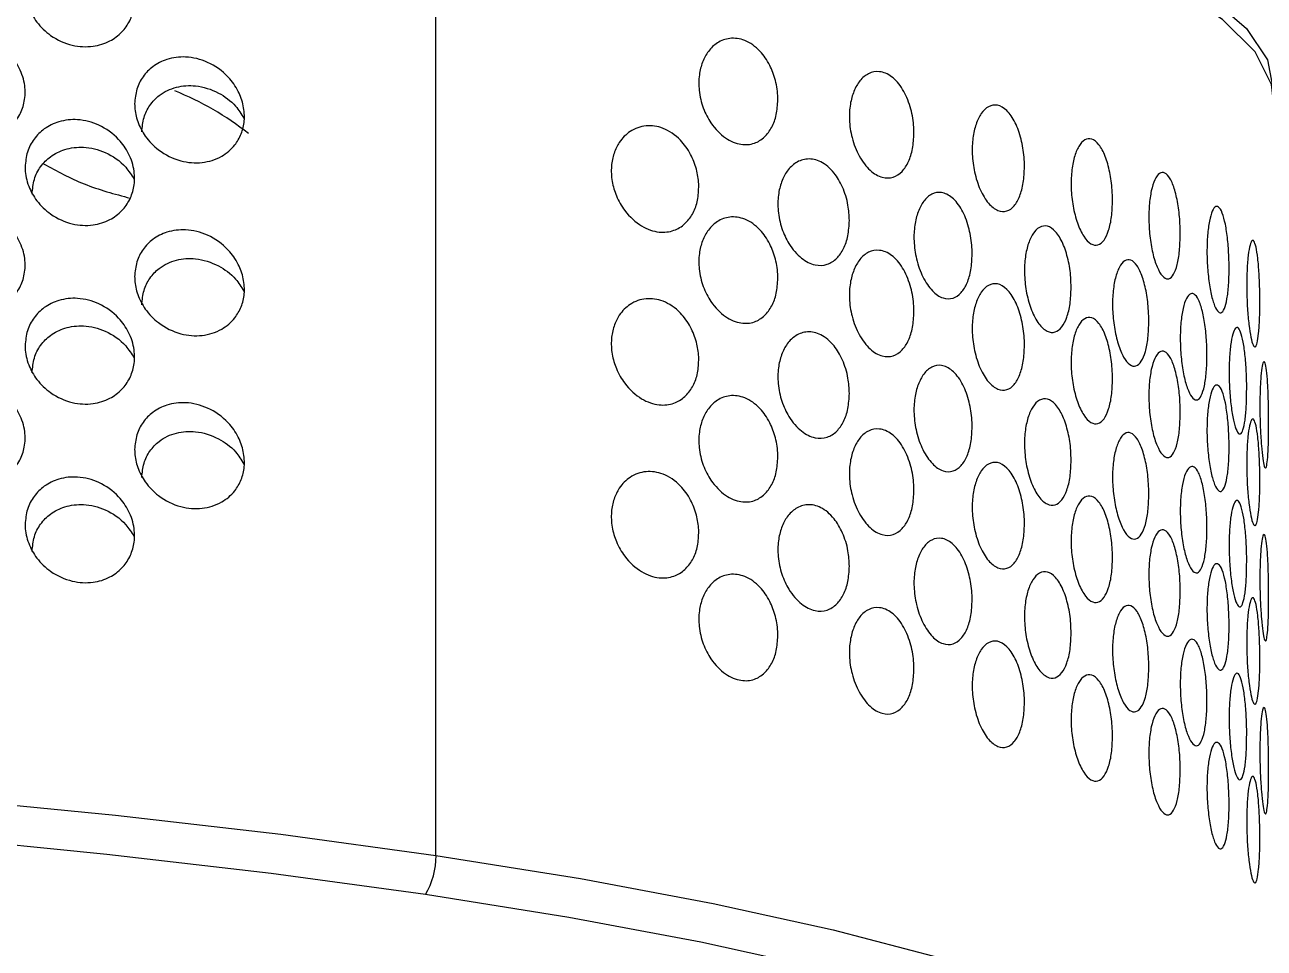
# Model space of a CAD drawing. Extents: x -51 to 27, y -13 to 136.
# Drawn here: x -10.616 to -9.452, y 59.732 to 60.599 of the extents above; entities that cross this region are included whole.
import ezdxf

# ---------------------------------------------------------------- set-up
doc = ezdxf.new("R2010")
doc.units = 0
doc.header["$MEASUREMENT"] = 0
doc.layers.add('GEOMETRY', color=2, linetype='Continuous', lineweight=25)

# ---------------------------------------------------------------- blocks, each defined once
blk = doc.blocks.new('2026 MONTERREY-BLOOM')
at = {"layer": 'GEOMETRY'}
blk.add_line((1.4518, -23.8954), (1.4518, -22.8992), dxfattribs=at)
at = {"layer": 'GEOMETRY', "flags": 128}
for points in [[(1.0054, -22.8345), (1.1623, -22.8501), (1.3114, -22.8676), (1.4518, -22.8869), (1.5828, -22.9078), (1.7036, -22.9302), (1.8135, -22.9541), (1.9118, -22.9792), (1.998, -23.0055), (2.0716, -23.0327), (2.1322, -23.0607), (2.1795, -23.0894), (2.2131, -23.1186), (2.2328, -23.1481), (2.2386, -23.1778), (2.2384, -23.1814)], [(2.2387, -23.1876), (2.2366, -23.1714), (2.2212, -23.1407), (2.1908, -23.1103), (2.1457, -23.0804), (2.0862, -23.0511), (2.0126, -23.0227), (1.9253, -22.9954), (1.8249, -22.9691), (1.7121, -22.9443), (1.5875, -22.9209), (1.4518, -22.8992)], [(-1.9923, -23.9184), (-1.8573, -23.8965), (-1.712, -23.8765), (-1.5575, -23.8584), (-1.3945, -23.8422), (-1.2241, -23.8282), (-1.0475, -23.8164), (-0.8656, -23.8068), (-0.6796, -23.7995), (-0.4906, -23.7947), (-0.2998, -23.7922), (-0.1085, -23.7921), (0.0824, -23.7945), (0.2715, -23.7992), (0.4577, -23.8063), (0.6398, -23.8158), (0.8168, -23.8275), (0.9875, -23.8414), (1.1509, -23.8574), (1.306, -23.8754), (1.4518, -23.8954)], [(1.4419, -23.932), (1.297, -23.9122), (1.1428, -23.8943), (0.9804, -23.8783), (0.8107, -23.8645), (0.6348, -23.8529), (0.4537, -23.8435), (0.2687, -23.8364), (0.0807, -23.8317), (-0.109, -23.8294), (-0.2992, -23.8294), (-0.4889, -23.8319), (-0.6767, -23.8367), (-0.8616, -23.8439), (-1.0424, -23.8535), (-1.218, -23.8652), (-1.3873, -23.8792), (-1.5493, -23.8952), (-1.703, -23.9133), (-1.8473, -23.9332), (-1.9816, -23.9548)], [(1.4518, -23.8954), (1.5875, -23.9171), (1.7121, -23.9404), (1.8249, -23.9653), (1.9253, -23.9915), (2.0126, -24.0189), (2.0862, -24.0473), (2.1457, -24.0766), (2.1908, -24.1065), (2.2212, -24.1368), (2.2366, -24.1675), (2.2387, -24.1825)], [(2.2106, -24.2597), (2.2224, -24.2331), (2.222, -24.2025), (2.2066, -24.172), (2.1765, -24.1418), (2.1316, -24.1121), (2.0725, -24.083), (1.9993, -24.0548), (1.9125, -24.0276), (1.8128, -24.0015), (1.7006, -23.9768), (1.5767, -23.9536), (1.4419, -23.932)]]:
    blk.add_lwpolyline(points, dxfattribs=at)
at = {"layer": 'GEOMETRY'}
for centre, radius, start, end in [((1.0987, -23.4434), 0.2871, 51.9637, 67.9383), ((1.3807, -23.8958), 0.0712, 329.3912, 0.3091)]:
    blk.add_arc(centre, radius, start, end, dxfattribs=at)
for points, knots in [([(-36.6427, -38.9849), (-36.6428, -38.748), (-36.6429, -38.2513), (-36.6431, -37.4958), (-36.643, -36.7174), (-36.6423, -35.9379), (-36.6409, -35.1552), (-36.6388, -34.37), (-36.6343, -33.1243), (-36.6247, -31.4274), (-36.6007, -28.7277), (-36.5557, -25.4875), (-36.48, -22.0033), (-36.3837, -18.8258), (-36.2694, -15.9518), (-36.1467, -13.5568), (-36.0218, -11.6425), (-35.9083, -10.2086), (-35.8038, -9.1111), (-35.7174, -8.3466), (-35.6715, -7.9173), (-35.5982, -7.4928), (-35.4908, -7.0801), (-35.3398, -6.6435), (-35.1358, -6.1898), (-34.8703, -5.7277), (-34.5603, -5.2943), (-34.2088, -4.8937), (-33.8193, -4.53), (-33.3956, -4.2066), (-32.942, -3.9269), (-32.4916, -3.7075), (-32.0535, -3.5411), (-31.634, -3.4198), (-31.1992, -3.3309), (-30.7502, -3.28), (-30.3002, -3.2288), (-29.6557, -3.1612), (-28.8172, -3.0818), (-27.5048, -2.9746), (-25.9207, -2.8687), (-23.9532, -2.7617), (-21.8759, -2.6679), (-19.6786, -2.5868), (-17.2507, -2.5139), (-14.59, -2.4519), (-11.7055, -2.4029), (-8.8195, -2.3695), (-5.9364, -2.3497), (-3.0548, -2.3416), (-0.5983, -2.3393), (1.4461, -2.34), (3.0915, -2.3423), (4.7536, -2.3465), (6.4156, -2.3534), (8.0545, -2.3645), (10.4077, -2.3864), (13.4813, -2.429), (16.9743, -2.5047), (20.1483, -2.6009), (23.0112, -2.7146), (25.3952, -2.8364), (27.3074, -2.9606), (28.7412, -3.0736), (29.84, -3.1777), (30.6063, -3.2639), (31.0378, -3.31), (31.4634, -3.3805), (31.8765, -3.4857), (32.3137, -3.6341), (32.7687, -3.8357), (33.2323, -4.0987), (33.6676, -4.4064), (34.0701, -4.7558), (34.436, -5.1433), (34.7616, -5.5651), (35.0437, -6.0171), (35.2785, -6.4922), (35.464, -6.9855), (35.6016, -7.491), (35.6829, -8.0099), (35.7387, -8.5338), (35.8146, -9.2299), (35.8967, -10.0974), (36.0051, -11.4079), (36.112, -12.9931), (36.2405, -15.3392), (36.3619, -18.1726), (36.4654, -21.4568), (36.5399, -24.7062), (36.5915, -27.9302), (36.6206, -30.8028), (36.6357, -33.3227), (36.6407, -34.9225), (36.6423, -35.9634), (36.6428, -36.4441), (36.643, -36.9237), (36.6431, -37.4023), (36.643, -37.8963), (36.6429, -38.4238), (36.6428, -38.792), (36.6428, -38.9849)], [0, 0, 0, 0, 0.005138, 0.010771, 0.016381, 0.022015, 0.027673, 0.03335, 0.039042, 0.054682, 0.070145, 0.097582, 0.124946, 0.145709, 0.16651, 0.187309, 0.197707, 0.208103, 0.218498, 0.221609, 0.224784, 0.227857, 0.230942, 0.234019, 0.237865, 0.24171, 0.245555, 0.249401, 0.253246, 0.257092, 0.260938, 0.264783, 0.267936, 0.271088, 0.274241, 0.277546, 0.280882, 0.284062, 0.291597, 0.299143, 0.312612, 0.326021, 0.341866, 0.357701, 0.373696, 0.394533, 0.415407, 0.436247, 0.457116, 0.477921, 0.498728, 0.51038, 0.52225, 0.534405, 0.54642, 0.558287, 0.569942, 0.597446, 0.624936, 0.645697, 0.666299, 0.687058, 0.697455, 0.707849, 0.718242, 0.721382, 0.724571, 0.72765, 0.730727, 0.733804, 0.737651, 0.741498, 0.745344, 0.74919, 0.753036, 0.756881, 0.760725, 0.76457, 0.768352, 0.772136, 0.775907, 0.779727, 0.783559, 0.79109, 0.798621, 0.812071, 0.825537, 0.849567, 0.873561, 0.896782, 0.920041, 0.943476, 0.95907, 0.97468, 0.978164, 0.981639, 0.985104, 0.988563, 0.992016, 0.995816, 1, 1, 1, 1]), ([(1.0659, -23.081), (1.0663, -23.0762), (1.0672, -23.0665), (1.074, -23.0541), (1.0841, -23.0442), (1.0982, -23.0374), (1.116, -23.0356), (1.1358, -23.0406), (1.1526, -23.0524), (1.1639, -23.0681), (1.169, -23.084), (1.1688, -23.0993), (1.1645, -23.1121), (1.1567, -23.123), (1.145, -23.1316), (1.129, -23.1365), (1.1095, -23.1355), (1.0909, -23.1273), (1.0769, -23.114), (1.0685, -23.0992), (1.066, -23.0877), (1.0659, -23.0817), (1.0659, -23.081)], [0, 0, 0, 0, 0.042288, 0.084472, 0.129234, 0.181131, 0.242017, 0.311125, 0.382481, 0.431409, 0.480646, 0.522704, 0.561637, 0.603121, 0.651197, 0.708651, 0.775674, 0.847351, 0.90168, 0.947725, 0.993967, 1, 1, 1, 1]), ([(0.9634, -23.1693), (0.9638, -23.1644), (0.9648, -23.1545), (0.9718, -23.1418), (0.9823, -23.1317), (0.9967, -23.125), (1.0145, -23.1234), (1.0338, -23.1285), (1.0502, -23.1401), (1.0612, -23.1556), (1.0663, -23.1716), (1.0659, -23.187), (1.0613, -23.2002), (1.053, -23.2113), (1.0406, -23.2198), (1.0243, -23.2243), (1.005, -23.2228), (0.9869, -23.2143), (0.973, -23.2006), (0.9648, -23.185), (0.9638, -23.1741), (0.9634, -23.1693)], [0, 0, 0, 0, 0.043994, 0.087896, 0.134139, 0.186614, 0.246714, 0.313397, 0.381439, 0.431155, 0.481132, 0.524768, 0.56583, 0.60931, 0.65879, 0.716444, 0.781827, 0.850239, 0.903931, 0.957895, 1, 1, 1, 1]), ([(1.773, -23.1857), (1.7727, -23.1905), (1.7721, -23.2), (1.7675, -23.2121), (1.7604, -23.2215), (1.7505, -23.2275), (1.7378, -23.2285), (1.7234, -23.2225), (1.7109, -23.21), (1.7024, -23.1938), (1.6985, -23.1776), (1.6987, -23.1624), (1.7019, -23.1497), (1.7078, -23.1392), (1.7165, -23.1311), (1.7283, -23.1269), (1.7424, -23.1289), (1.7556, -23.1381), (1.7654, -23.152), (1.7712, -23.1673), (1.7729, -23.179), (1.773, -23.185), (1.773, -23.1857)], [0, 0, 0, 0, 0.042288, 0.084472, 0.129234, 0.181131, 0.242017, 0.311125, 0.382481, 0.431409, 0.480646, 0.522704, 0.561637, 0.603121, 0.651197, 0.708651, 0.775674, 0.847351, 0.90168, 0.947725, 0.993967, 1, 1, 1, 1]), ([(1.1687, -23.1894), (1.1692, -23.1847), (1.17, -23.1753), (1.1764, -23.1632), (1.1861, -23.1534), (1.1998, -23.1465), (1.2176, -23.1444), (1.2379, -23.1493), (1.2553, -23.1613), (1.2663, -23.1766), (1.2715, -23.1912), (1.2724, -23.2053), (1.2693, -23.2181), (1.2623, -23.23), (1.2499, -23.2403), (1.2322, -23.2458), (1.2114, -23.2441), (1.1926, -23.2351), (1.1788, -23.2212), (1.1712, -23.2069), (1.1689, -23.196), (1.1688, -23.1904), (1.1687, -23.1894)], [0, 0, 0, 0, 0.04041, 0.080703, 0.123777, 0.174902, 0.236496, 0.308292, 0.383656, 0.431649, 0.471876, 0.512265, 0.549016, 0.587221, 0.641782, 0.710237, 0.779466, 0.855047, 0.908072, 0.95212, 0.991142, 1, 1, 1, 1]), ([(1.9008, -23.217), (1.9006, -23.222), (1.9, -23.2319), (1.8959, -23.2444), (1.8897, -23.2539), (1.8812, -23.2593), (1.8708, -23.2594), (1.8594, -23.2529), (1.8492, -23.2398), (1.8423, -23.2225), (1.8397, -23.205), (1.8406, -23.1897), (1.8442, -23.177), (1.8501, -23.1668), (1.8584, -23.1601), (1.8688, -23.1582), (1.8801, -23.1629), (1.8904, -23.1746), (1.8976, -23.191), (1.9005, -23.2061), (1.9008, -23.2144), (1.9008, -23.217)], [0, 0, 0, 0, 0.045542, 0.091004, 0.138547, 0.191447, 0.250736, 0.315254, 0.380548, 0.440178, 0.490829, 0.535187, 0.578324, 0.62442, 0.676338, 0.735329, 0.799891, 0.865142, 0.925106, 0.977143, 1, 1, 1, 1]), ([(1.1755, -23.2158), (1.1759, -23.2112), (1.1768, -23.202), (1.1829, -23.1902), (1.193, -23.1796), (1.2079, -23.1728), (1.2273, -23.1715), (1.2466, -23.1776), (1.2625, -23.1888), (1.269, -23.199), (1.2715, -23.2029)], [0, 0, 0, 0, 0.091209, 0.182114, 0.279866, 0.426689, 0.575966, 0.755474, 0.905692, 1, 1, 1, 1]), ([(2.0046, -23.2485), (2.0044, -23.2536), (2.004, -23.2639), (2.0004, -23.2767), (1.9951, -23.2861), (1.988, -23.2911), (1.9795, -23.2905), (1.9706, -23.2837), (1.9628, -23.2709), (1.9574, -23.2543), (1.9552, -23.2371), (1.9558, -23.2213), (1.9589, -23.208), (1.964, -23.1976), (1.971, -23.1911), (1.9794, -23.1898), (1.9882, -23.1948), (1.9961, -23.2061), (2.0018, -23.2218), (2.0043, -23.2367), (2.0046, -23.2455), (2.0046, -23.2485)], [0, 0, 0, 0, 0.048167, 0.096278, 0.14592, 0.199309, 0.256978, 0.31786, 0.378925, 0.436276, 0.487919, 0.535291, 0.581667, 0.630139, 0.68281, 0.740313, 0.801238, 0.862261, 0.91984, 0.972467, 1, 1, 1, 1]), ([(1.0659, -23.2488), (1.0663, -23.244), (1.0672, -23.2343), (1.074, -23.2219), (1.0841, -23.2119), (1.0982, -23.2052), (1.116, -23.2033), (1.1358, -23.2084), (1.1526, -23.2202), (1.1639, -23.2359), (1.169, -23.2518), (1.1688, -23.2671), (1.1645, -23.2799), (1.1567, -23.2908), (1.145, -23.2994), (1.129, -23.3043), (1.1095, -23.3033), (1.0909, -23.295), (1.0769, -23.2818), (1.0685, -23.267), (1.066, -23.2555), (1.0659, -23.2495), (1.0659, -23.2488)], [0, 0, 0, 0, 0.042288, 0.084472, 0.129234, 0.181131, 0.242017, 0.311125, 0.382481, 0.431409, 0.480646, 0.522704, 0.561637, 0.603121, 0.651197, 0.708651, 0.775674, 0.847351, 0.90168, 0.947725, 0.993967, 1, 1, 1, 1]), ([(1.6987, -23.2678), (1.6984, -23.2725), (1.6978, -23.2819), (1.6929, -23.2937), (1.6855, -23.3031), (1.6748, -23.3094), (1.6608, -23.3109), (1.6445, -23.3053), (1.6304, -23.2927), (1.6212, -23.277), (1.6168, -23.2624), (1.6161, -23.2482), (1.6187, -23.2355), (1.6245, -23.2238), (1.6347, -23.2138), (1.6491, -23.2089), (1.6658, -23.2113), (1.6805, -23.2211), (1.691, -23.2355), (1.6968, -23.2501), (1.6986, -23.2611), (1.6987, -23.2668), (1.6987, -23.2678)], [0, 0, 0, 0, 0.04041, 0.080703, 0.123777, 0.174902, 0.236496, 0.308292, 0.383656, 0.431649, 0.471876, 0.512265, 0.549016, 0.587221, 0.641782, 0.710237, 0.779466, 0.855047, 0.908072, 0.95212, 0.991142, 1, 1, 1, 1]), ([(2.0874, -23.2801), (2.0872, -23.2854), (2.0868, -23.2959), (2.0839, -23.3089), (2.0795, -23.3183), (2.0737, -23.3228), (2.067, -23.3218), (2.0602, -23.3147), (2.0542, -23.3022), (2.05, -23.2861), (2.0482, -23.269), (2.0487, -23.2529), (2.0512, -23.2392), (2.0555, -23.2287), (2.0612, -23.2224), (2.0679, -23.2216), (2.0747, -23.2269), (2.0807, -23.2379), (2.085, -23.2531), (2.0871, -23.2679), (2.0873, -23.2769), (2.0874, -23.2801)], [0, 0, 0, 0, 0.050243, 0.10045, 0.151661, 0.205251, 0.261486, 0.319599, 0.377716, 0.433578, 0.485991, 0.535683, 0.584668, 0.63505, 0.688237, 0.744482, 0.802669, 0.860702, 0.916608, 0.969601, 1, 1, 1, 1]), ([(1.0725, -23.2742), (1.0729, -23.2695), (1.0737, -23.26), (1.0802, -23.2478), (1.09, -23.238), (1.1038, -23.2312), (1.1217, -23.2291), (1.1417, -23.2341), (1.1587, -23.2452), (1.1657, -23.2563), (1.1682, -23.2602)], [0, 0, 0, 0, 0.0965, 0.19273, 0.295411, 0.416571, 0.561633, 0.729752, 0.905708, 1, 1, 1, 1]), ([(1.0832, -23.2459), (1.0957, -23.2526), (1.1216, -23.2666), (1.1499, -23.2741), (1.1646, -23.278)], [0, 0, 0, 0, 0.48262, 1, 1, 1, 1]), ([(1.8402, -23.299), (1.8399, -23.3039), (1.8393, -23.3137), (1.8349, -23.326), (1.8283, -23.3355), (1.8191, -23.3412), (1.8075, -23.3417), (1.7948, -23.3354), (1.7838, -23.3229), (1.7762, -23.3068), (1.7728, -23.2906), (1.773, -23.2752), (1.7762, -23.2622), (1.7818, -23.2516), (1.7902, -23.2437), (1.8011, -23.2402), (1.8137, -23.2429), (1.8253, -23.2525), (1.8341, -23.2671), (1.8393, -23.2832), (1.8399, -23.2942), (1.8402, -23.299)], [0, 0, 0, 0, 0.043994, 0.087896, 0.134139, 0.186614, 0.246714, 0.313397, 0.381439, 0.431155, 0.481132, 0.524768, 0.56583, 0.60931, 0.65879, 0.716444, 0.781827, 0.850239, 0.903931, 0.957895, 1, 1, 1, 1]), ([(2.151, -23.3119), (2.1508, -23.3172), (2.1506, -23.3279), (2.1483, -23.3411), (2.1449, -23.3504), (2.1404, -23.3547), (2.1354, -23.3533), (2.1303, -23.346), (2.1258, -23.3337), (2.1227, -23.318), (2.1213, -23.3009), (2.1216, -23.2846), (2.1236, -23.2705), (2.127, -23.2599), (2.1315, -23.2539), (2.1366, -23.2535), (2.1417, -23.2589), (2.146, -23.2698), (2.1492, -23.2847), (2.1508, -23.2995), (2.1509, -23.3085), (2.151, -23.3119)], [0, 0, 0, 0, 0.051809, 0.103598, 0.155943, 0.209585, 0.264668, 0.320758, 0.376846, 0.431728, 0.484721, 0.536153, 0.587148, 0.63898, 0.692478, 0.747691, 0.803868, 0.859837, 0.914624, 0.967886, 1, 1, 1, 1]), ([(1.9555, -23.3305), (1.9553, -23.3355), (1.9548, -23.3457), (1.951, -23.3583), (1.9452, -23.3677), (1.9374, -23.3729), (1.9279, -23.3727), (1.9179, -23.366), (1.909, -23.3531), (1.9029, -23.3362), (1.9004, -23.3188), (1.9012, -23.3033), (1.9045, -23.2902), (1.91, -23.28), (1.9177, -23.2733), (1.927, -23.2718), (1.937, -23.2766), (1.9461, -23.288), (1.9524, -23.304), (1.9552, -23.3191), (1.9555, -23.3277), (1.9555, -23.3305)], [0, 0, 0, 0, 0.046926, 0.093785, 0.142451, 0.195643, 0.254107, 0.316691, 0.37968, 0.438047, 0.489225, 0.535186, 0.580023, 0.627364, 0.679688, 0.737903, 0.800519, 0.863475, 0.922148, 0.974524, 1, 1, 1, 1]), ([(0.9634, -23.3317), (0.9638, -23.3267), (0.9648, -23.3169), (0.9718, -23.3041), (0.9823, -23.294), (0.9967, -23.2874), (1.0145, -23.2858), (1.0338, -23.2909), (1.0502, -23.3025), (1.0612, -23.3179), (1.0663, -23.3339), (1.0659, -23.3494), (1.0613, -23.3626), (1.053, -23.3737), (1.0406, -23.3822), (1.0243, -23.3867), (1.005, -23.3851), (0.9869, -23.3767), (0.973, -23.3629), (0.9648, -23.3474), (0.9638, -23.3364), (0.9634, -23.3317)], [0, 0, 0, 0, 0.043994, 0.087896, 0.134139, 0.186614, 0.246714, 0.313397, 0.381439, 0.431155, 0.481132, 0.524768, 0.56583, 0.60931, 0.65879, 0.716444, 0.781827, 0.850239, 0.903931, 0.957895, 1, 1, 1, 1]), ([(1.773, -23.3534), (1.7727, -23.3582), (1.7721, -23.3678), (1.7675, -23.3799), (1.7604, -23.3893), (1.7505, -23.3953), (1.7378, -23.3963), (1.7234, -23.3903), (1.7109, -23.3778), (1.7024, -23.3615), (1.6985, -23.3454), (1.6987, -23.3302), (1.7019, -23.3175), (1.7078, -23.307), (1.7165, -23.2989), (1.7283, -23.2947), (1.7424, -23.2967), (1.7556, -23.3059), (1.7654, -23.3198), (1.7712, -23.3351), (1.7729, -23.3467), (1.773, -23.3527), (1.773, -23.3534)], [0, 0, 0, 0, 0.0422881, 0.0844718, 0.1292343, 0.1811311, 0.2420168, 0.3111249, 0.3824809, 0.4314088, 0.4806458, 0.5227045, 0.561637, 0.6031212, 0.6511966, 0.7086508, 0.7756744, 0.8473507, 0.9016797, 0.9477252, 0.9939675, 1, 1, 1, 1]), ([(2.1969, -23.3438), (2.1968, -23.3492), (2.1966, -23.36), (2.195, -23.3733), (2.1925, -23.3826), (2.1894, -23.3866), (2.1859, -23.3849), (2.1823, -23.3776), (2.1792, -23.3655), (2.177, -23.3499), (2.1759, -23.3329), (2.1762, -23.3163), (2.1777, -23.3021), (2.1802, -23.2914), (2.1834, -23.2856), (2.187, -23.2855), (2.1905, -23.2911), (2.1935, -23.3019), (2.1956, -23.3165), (2.1967, -23.3312), (2.1968, -23.3403), (2.1969, -23.3438)], [0, 0, 0, 0, 0.052893, 0.105779, 0.158887, 0.212529, 0.266788, 0.321506, 0.376259, 0.430507, 0.483905, 0.536558, 0.588993, 0.641842, 0.695499, 0.74993, 0.804724, 0.859354, 0.913447, 0.966914, 1, 1, 1, 1]), ([(1.1687, -23.3517), (1.1692, -23.347), (1.17, -23.3376), (1.1764, -23.3255), (1.1861, -23.3157), (1.1998, -23.3089), (1.2176, -23.3067), (1.2379, -23.3116), (1.2553, -23.3237), (1.2663, -23.339), (1.2715, -23.3535), (1.2724, -23.3677), (1.2693, -23.3805), (1.2623, -23.3924), (1.2499, -23.4027), (1.2322, -23.4082), (1.2114, -23.4065), (1.1926, -23.3975), (1.1788, -23.3836), (1.1712, -23.3693), (1.1689, -23.3584), (1.1688, -23.3528), (1.1687, -23.3517)], [0, 0, 0, 0, 0.04041, 0.080703, 0.123777, 0.174902, 0.236496, 0.308292, 0.383656, 0.431649, 0.471876, 0.512265, 0.549016, 0.587221, 0.641782, 0.710237, 0.779466, 0.855047, 0.908072, 0.95212, 0.991142, 1, 1, 1, 1]), ([(2.0485, -23.362), (2.0483, -23.3672), (2.0479, -23.3776), (2.0446, -23.3906), (2.0398, -23.3999), (2.0333, -23.4047), (2.0258, -23.4039), (2.018, -23.3969), (2.0111, -23.3843), (2.0064, -23.368), (2.0043, -23.3508), (2.0049, -23.3349), (2.0077, -23.3213), (2.0124, -23.3109), (2.0187, -23.3045), (2.0263, -23.3034), (2.034, -23.3086), (2.0409, -23.3197), (2.0459, -23.3351), (2.0482, -23.35), (2.0484, -23.3589), (2.0485, -23.362)], [0, 0, 0, 0, 0.049271, 0.098496, 0.148982, 0.202498, 0.259419, 0.318816, 0.378273, 0.434803, 0.486856, 0.535466, 0.583223, 0.632709, 0.685667, 0.742514, 0.80197, 0.861366, 0.91803, 0.970857, 1, 1, 1, 1]), ([(2.2258, -23.3758), (2.2257, -23.3812), (2.2256, -23.3921), (2.2247, -23.4055), (2.2233, -23.4147), (2.2215, -23.4186), (2.2194, -23.4168), (2.2173, -23.4094), (2.2154, -23.3973), (2.214, -23.3819), (2.2133, -23.3649), (2.2135, -23.3482), (2.2144, -23.3338), (2.216, -23.3232), (2.218, -23.3175), (2.2202, -23.3175), (2.2222, -23.3232), (2.2239, -23.3339), (2.2251, -23.3485), (2.2257, -23.3632), (2.2257, -23.3723), (2.2258, -23.3758)], [0, 0, 0, 0, 0.053514, 0.107027, 0.160575, 0.214222, 0.268011, 0.321937, 0.375912, 0.42978, 0.48341, 0.536807, 0.590132, 0.643592, 0.697304, 0.751222, 0.805196, 0.859086, 0.912828, 0.966439, 1, 1, 1, 1]), ([(1.9008, -23.3848), (1.9006, -23.3898), (1.9, -23.3997), (1.8959, -23.4122), (1.8897, -23.4216), (1.8812, -23.4271), (1.8708, -23.4272), (1.8594, -23.4207), (1.8492, -23.4076), (1.8423, -23.3903), (1.8397, -23.3728), (1.8406, -23.3575), (1.8442, -23.3448), (1.8501, -23.3346), (1.8584, -23.3278), (1.8688, -23.326), (1.8801, -23.3307), (1.8904, -23.3423), (1.8976, -23.3588), (1.9005, -23.3739), (1.9008, -23.3822), (1.9008, -23.3848)], [0, 0, 0, 0, 0.045542, 0.091004, 0.138547, 0.191447, 0.250736, 0.315254, 0.380548, 0.440178, 0.490829, 0.535187, 0.578324, 0.62442, 0.676338, 0.735329, 0.799891, 0.865142, 0.925106, 0.977143, 1, 1, 1, 1]), ([(1.1755, -23.3781), (1.1759, -23.3735), (1.1768, -23.3643), (1.1829, -23.3526), (1.193, -23.342), (1.2079, -23.3351), (1.2273, -23.3339), (1.2466, -23.34), (1.2625, -23.3512), (1.269, -23.3614), (1.2715, -23.3653)], [0, 0, 0, 0, 0.091209, 0.182114, 0.279866, 0.426689, 0.575966, 0.755474, 0.905692, 1, 1, 1, 1]), ([(2.1215, -23.3937), (2.1213, -23.399), (2.121, -23.4097), (2.1184, -23.4228), (2.1145, -23.4321), (2.1094, -23.4365), (2.1035, -23.4353), (2.0976, -23.4281), (2.0924, -23.4157), (2.0888, -23.3998), (2.0871, -23.3827), (2.0875, -23.3665), (2.0898, -23.3526), (2.0937, -23.342), (2.0988, -23.3359), (2.1046, -23.3353), (2.1105, -23.3406), (2.1157, -23.3516), (2.1194, -23.3666), (2.1212, -23.3814), (2.1214, -23.3904), (2.1215, -23.3937)], [0, 0, 0, 0, 0.051087, 0.102148, 0.153975, 0.207603, 0.263224, 0.320238, 0.377242, 0.432563, 0.485289, 0.535918, 0.585981, 0.637144, 0.690509, 0.746209, 0.803307, 0.860207, 0.915493, 0.968629, 1, 1, 1, 1]), ([(2.0046, -23.4163), (2.0044, -23.4214), (2.004, -23.4317), (2.0004, -23.4445), (1.9951, -23.4539), (1.988, -23.4588), (1.9795, -23.4583), (1.9706, -23.4514), (1.9628, -23.4387), (1.9574, -23.4221), (1.9552, -23.4048), (1.9558, -23.3891), (1.9589, -23.3758), (1.964, -23.3654), (1.971, -23.3589), (1.9794, -23.3576), (1.9882, -23.3626), (1.9961, -23.3739), (2.0018, -23.3895), (2.0043, -23.4045), (2.0046, -23.4133), (2.0046, -23.4163)], [0, 0, 0, 0, 0.048167, 0.096278, 0.14592, 0.199309, 0.256978, 0.31786, 0.378925, 0.436276, 0.487919, 0.535291, 0.581667, 0.630139, 0.68281, 0.740313, 0.801238, 0.862261, 0.91984, 0.972467, 1, 1, 1, 1]), ([(1.0659, -23.4166), (1.0663, -23.4118), (1.0672, -23.4021), (1.074, -23.3897), (1.0841, -23.3797), (1.0982, -23.373), (1.116, -23.3711), (1.1358, -23.3762), (1.1526, -23.388), (1.1639, -23.4037), (1.169, -23.4196), (1.1688, -23.4348), (1.1645, -23.4477), (1.1567, -23.4586), (1.145, -23.4672), (1.129, -23.4721), (1.1095, -23.4711), (1.0909, -23.4628), (1.0769, -23.4496), (1.0685, -23.4348), (1.066, -23.4233), (1.0659, -23.4173), (1.0659, -23.4166)], [0, 0, 0, 0, 0.042288, 0.084472, 0.129234, 0.181131, 0.242017, 0.311125, 0.382481, 0.431409, 0.480646, 0.522704, 0.561637, 0.603121, 0.651197, 0.708651, 0.775674, 0.847351, 0.90168, 0.947725, 0.993967, 1, 1, 1, 1]), ([(1.6987, -23.4302), (1.6984, -23.4349), (1.6978, -23.4442), (1.6929, -23.456), (1.6855, -23.4654), (1.6748, -23.4717), (1.6608, -23.4732), (1.6445, -23.4676), (1.6304, -23.455), (1.6212, -23.4394), (1.6168, -23.4247), (1.6161, -23.4105), (1.6187, -23.3978), (1.6245, -23.3861), (1.6347, -23.3762), (1.6491, -23.3713), (1.6658, -23.3737), (1.6805, -23.3834), (1.691, -23.3979), (1.6968, -23.4125), (1.6986, -23.4235), (1.6987, -23.4291), (1.6987, -23.4302)], [0, 0, 0, 0, 0.04041, 0.080703, 0.123777, 0.174902, 0.236496, 0.308292, 0.383656, 0.431649, 0.471876, 0.512265, 0.549016, 0.587221, 0.641782, 0.710237, 0.779466, 0.855047, 0.908072, 0.95212, 0.991142, 1, 1, 1, 1]), ([(2.1761, -23.4255), (2.176, -23.4309), (2.1757, -23.4417), (2.1738, -23.455), (2.1709, -23.4642), (2.1671, -23.4684), (2.1628, -23.4668), (2.1585, -23.4596), (2.1547, -23.4473), (2.1521, -23.4317), (2.1508, -23.4146), (2.1511, -23.3982), (2.1529, -23.384), (2.1558, -23.3734), (2.1597, -23.3675), (2.164, -23.3672), (2.1683, -23.3727), (2.1719, -23.3836), (2.1746, -23.3983), (2.1759, -23.4131), (2.176, -23.4221), (2.1761, -23.4255)], [0, 0, 0, 0, 0.05241, 0.104807, 0.157576, 0.211221, 0.265849, 0.321176, 0.37652, 0.431049, 0.484266, 0.53637, 0.588155, 0.640548, 0.694141, 0.748931, 0.804343, 0.859561, 0.913953, 0.967325, 1, 1, 1, 1]), ([(2.0874, -23.4479), (2.0872, -23.4532), (2.0868, -23.4637), (2.0839, -23.4767), (2.0795, -23.4861), (2.0737, -23.4906), (2.067, -23.4896), (2.0602, -23.4825), (2.0542, -23.47), (2.05, -23.4539), (2.0482, -23.4368), (2.0487, -23.4207), (2.0512, -23.407), (2.0555, -23.3965), (2.0612, -23.3902), (2.0679, -23.3894), (2.0747, -23.3946), (2.0807, -23.4057), (2.085, -23.4208), (2.0871, -23.4357), (2.0873, -23.4446), (2.0874, -23.4479)], [0, 0, 0, 0, 0.050243, 0.10045, 0.151661, 0.205251, 0.261486, 0.319599, 0.377716, 0.433578, 0.485991, 0.535683, 0.584668, 0.63505, 0.688237, 0.744482, 0.802669, 0.860702, 0.916608, 0.969601, 1, 1, 1, 1]), ([(1.0725, -23.442), (1.0729, -23.4373), (1.0737, -23.4278), (1.0802, -23.4156), (1.09, -23.4058), (1.1038, -23.399), (1.1217, -23.3969), (1.1417, -23.4019), (1.1587, -23.413), (1.1657, -23.4241), (1.1682, -23.428)], [0, 0, 0, 0, 0.0965, 0.19273, 0.295411, 0.416571, 0.561633, 0.729752, 0.905708, 1, 1, 1, 1]), ([(2.2134, -23.4575), (2.2133, -23.4629), (2.2132, -23.4738), (2.2119, -23.4872), (2.21, -23.4964), (2.2075, -23.5003), (2.2047, -23.4986), (2.2019, -23.4912), (2.1994, -23.4791), (2.1976, -23.4636), (2.1967, -23.4466), (2.1969, -23.43), (2.1982, -23.4157), (2.2002, -23.405), (2.2028, -23.3993), (2.2057, -23.3992), (2.2084, -23.4049), (2.2108, -23.4156), (2.2124, -23.4302), (2.2133, -23.4449), (2.2134, -23.454), (2.2134, -23.4575)], [0, 0, 0, 0, 0.053261, 0.106518, 0.159885, 0.213526, 0.267505, 0.321757, 0.376057, 0.430088, 0.483623, 0.536707, 0.589654, 0.642858, 0.696553, 0.750692, 0.80501, 0.8592, 0.913079, 0.966625, 1, 1, 1, 1]), ([(1.8402, -23.4614), (1.8399, -23.4663), (1.8393, -23.4761), (1.8349, -23.4884), (1.8283, -23.4978), (1.8191, -23.5035), (1.8075, -23.504), (1.7948, -23.4978), (1.7838, -23.4853), (1.7762, -23.4692), (1.7728, -23.4529), (1.773, -23.4375), (1.7762, -23.4245), (1.7818, -23.4139), (1.7902, -23.4061), (1.8011, -23.4026), (1.8137, -23.4053), (1.8253, -23.4149), (1.8341, -23.4295), (1.8393, -23.4456), (1.8399, -23.4566), (1.8402, -23.4614)], [0, 0, 0, 0, 0.043994, 0.087896, 0.134139, 0.186614, 0.246714, 0.313397, 0.381439, 0.431155, 0.481132, 0.524768, 0.56583, 0.60931, 0.65879, 0.716444, 0.781827, 0.850239, 0.903931, 0.957895, 1, 1, 1, 1]), ([(2.151, -23.4797), (2.1508, -23.485), (2.1506, -23.4957), (2.1483, -23.5089), (2.1449, -23.5182), (2.1404, -23.5225), (2.1354, -23.5211), (2.1303, -23.5138), (2.1258, -23.5015), (2.1227, -23.4858), (2.1213, -23.4687), (2.1216, -23.4524), (2.1236, -23.4383), (2.127, -23.4277), (2.1315, -23.4217), (2.1366, -23.4213), (2.1417, -23.4267), (2.146, -23.4376), (2.1492, -23.4525), (2.1508, -23.4672), (2.1509, -23.4763), (2.151, -23.4797)], [0, 0, 0, 0, 0.051809, 0.103598, 0.155943, 0.209585, 0.264668, 0.320758, 0.376846, 0.431728, 0.484721, 0.536153, 0.587148, 0.63898, 0.692478, 0.747691, 0.803868, 0.859837, 0.914624, 0.967886, 1, 1, 1, 1]), ([(1.9555, -23.4928), (1.9553, -23.4979), (1.9548, -23.508), (1.951, -23.5207), (1.9452, -23.5301), (1.9374, -23.5353), (1.9279, -23.535), (1.9179, -23.5283), (1.909, -23.5154), (1.9029, -23.4986), (1.9004, -23.4812), (1.9012, -23.4656), (1.9045, -23.4526), (1.91, -23.4423), (1.9177, -23.4357), (1.927, -23.4341), (1.937, -23.439), (1.9461, -23.4504), (1.9524, -23.4664), (1.9552, -23.4814), (1.9555, -23.49), (1.9555, -23.4928)], [0, 0, 0, 0, 0.046926, 0.093785, 0.142451, 0.195643, 0.254107, 0.316691, 0.37968, 0.438047, 0.489225, 0.535186, 0.580023, 0.627364, 0.679688, 0.737903, 0.800519, 0.863475, 0.922148, 0.974524, 1, 1, 1, 1]), ([(2.234, -23.4895), (2.234, -23.495), (2.2339, -23.5059), (2.2334, -23.5193), (2.2325, -23.5285), (2.2313, -23.5324), (2.2299, -23.5305), (2.2285, -23.5232), (2.2272, -23.5111), (2.2262, -23.4957), (2.2257, -23.4787), (2.2258, -23.462), (2.2265, -23.4475), (2.2276, -23.4369), (2.229, -23.4313), (2.2305, -23.4313), (2.2318, -23.437), (2.2329, -23.4477), (2.2336, -23.4623), (2.234, -23.4769), (2.234, -23.486), (2.234, -23.4895)], [0, 0, 0, 0, 0.053654, 0.107308, 0.160962, 0.214626, 0.268317, 0.322052, 0.375822, 0.429578, 0.48326, 0.536855, 0.590423, 0.644043, 0.697753, 0.75152, 0.805283, 0.859003, 0.912683, 0.966342, 1, 1, 1, 1]), ([(0.9634, -23.494), (0.9638, -23.4891), (0.9648, -23.4792), (0.9718, -23.4665), (0.9823, -23.4564), (0.9967, -23.4497), (1.0145, -23.4481), (1.0338, -23.4533), (1.0502, -23.4649), (1.0612, -23.4803), (1.0663, -23.4963), (1.0659, -23.5117), (1.0613, -23.5249), (1.053, -23.536), (1.0406, -23.5445), (1.0243, -23.549), (1.005, -23.5475), (0.9869, -23.539), (0.973, -23.5253), (0.9648, -23.5097), (0.9638, -23.4988), (0.9634, -23.494)], [0, 0, 0, 0, 0.043994, 0.087896, 0.134139, 0.186614, 0.246714, 0.313397, 0.381439, 0.431155, 0.481132, 0.524768, 0.56583, 0.60931, 0.65879, 0.716444, 0.781827, 0.850239, 0.903931, 0.957895, 1, 1, 1, 1]), ([(2.1969, -23.5115), (2.1968, -23.517), (2.1966, -23.5278), (2.195, -23.5411), (2.1925, -23.5503), (2.1894, -23.5544), (2.1859, -23.5527), (2.1823, -23.5454), (2.1792, -23.5332), (2.177, -23.5177), (2.1759, -23.5007), (2.1762, -23.4841), (2.1777, -23.4698), (2.1802, -23.4592), (2.1834, -23.4534), (2.187, -23.4532), (2.1905, -23.4588), (2.1935, -23.4696), (2.1956, -23.4843), (2.1967, -23.499), (2.1968, -23.5081), (2.1969, -23.5115)], [0, 0, 0, 0, 0.052893, 0.105779, 0.158887, 0.212529, 0.266788, 0.321506, 0.376259, 0.430507, 0.483905, 0.536558, 0.588993, 0.641842, 0.695499, 0.74993, 0.804724, 0.859354, 0.913447, 0.966914, 1, 1, 1, 1]), ([(1.1687, -23.5141), (1.1692, -23.5094), (1.17, -23.5), (1.1764, -23.4879), (1.1861, -23.4781), (1.1998, -23.4712), (1.2176, -23.4691), (1.2379, -23.474), (1.2553, -23.486), (1.2663, -23.5013), (1.2715, -23.5159), (1.2724, -23.53), (1.2693, -23.5429), (1.2623, -23.5547), (1.2499, -23.5651), (1.2322, -23.5705), (1.2114, -23.5689), (1.1926, -23.5598), (1.1788, -23.5459), (1.1712, -23.5317), (1.1689, -23.5208), (1.1688, -23.5151), (1.1687, -23.5141)], [0, 0, 0, 0, 0.04041, 0.080703, 0.123777, 0.174902, 0.236496, 0.308292, 0.383656, 0.431649, 0.471876, 0.512265, 0.549016, 0.587221, 0.641782, 0.710237, 0.779466, 0.855047, 0.908072, 0.95212, 0.991142, 1, 1, 1, 1]), ([(1.773, -23.5212), (1.7727, -23.526), (1.7721, -23.5356), (1.7675, -23.5477), (1.7604, -23.5571), (1.7505, -23.5631), (1.7378, -23.5641), (1.7234, -23.5581), (1.7109, -23.5455), (1.7024, -23.5293), (1.6985, -23.5132), (1.6987, -23.498), (1.7019, -23.4853), (1.7078, -23.4748), (1.7165, -23.4667), (1.7283, -23.4625), (1.7424, -23.4645), (1.7556, -23.4737), (1.7654, -23.4876), (1.7712, -23.5029), (1.7729, -23.5145), (1.773, -23.5205), (1.773, -23.5212)], [0, 0, 0, 0, 0.042288, 0.084472, 0.129234, 0.181131, 0.242017, 0.311125, 0.382481, 0.431409, 0.480646, 0.522704, 0.561637, 0.603121, 0.651197, 0.708651, 0.775674, 0.847351, 0.90168, 0.947725, 0.993967, 1, 1, 1, 1]), ([(2.0485, -23.5244), (2.0483, -23.5296), (2.0479, -23.54), (2.0446, -23.5529), (2.0398, -23.5623), (2.0333, -23.567), (2.0258, -23.5662), (2.018, -23.5593), (2.0111, -23.5466), (2.0064, -23.5303), (2.0043, -23.5131), (2.0049, -23.4972), (2.0077, -23.4837), (2.0124, -23.4732), (2.0187, -23.4669), (2.0263, -23.4658), (2.034, -23.4709), (2.0409, -23.4821), (2.0459, -23.4975), (2.0482, -23.5124), (2.0484, -23.5212), (2.0485, -23.5244)], [0, 0, 0, 0, 0.049271, 0.098496, 0.148982, 0.202498, 0.259419, 0.318816, 0.378273, 0.434803, 0.486856, 0.535466, 0.583223, 0.632709, 0.685667, 0.742514, 0.80197, 0.861366, 0.91803, 0.970857, 1, 1, 1, 1]), ([(1.9008, -23.5526), (1.9006, -23.5576), (1.9, -23.5675), (1.8959, -23.58), (1.8897, -23.5894), (1.8812, -23.5949), (1.8708, -23.595), (1.8594, -23.5885), (1.8492, -23.5754), (1.8423, -23.5581), (1.8397, -23.5406), (1.8406, -23.5253), (1.8442, -23.5125), (1.8501, -23.5024), (1.8584, -23.4956), (1.8688, -23.4938), (1.8801, -23.4985), (1.8904, -23.5101), (1.8976, -23.5266), (1.9005, -23.5417), (1.9008, -23.55), (1.9008, -23.5526)], [0, 0, 0, 0, 0.045542, 0.091004, 0.138547, 0.191447, 0.250736, 0.315254, 0.380548, 0.440178, 0.490829, 0.535187, 0.578324, 0.62442, 0.676338, 0.735329, 0.799891, 0.865142, 0.925106, 0.977143, 1, 1, 1, 1]), ([(2.2258, -23.5435), (2.2257, -23.549), (2.2256, -23.5599), (2.2247, -23.5733), (2.2233, -23.5825), (2.2215, -23.5864), (2.2194, -23.5846), (2.2173, -23.5772), (2.2154, -23.5651), (2.214, -23.5497), (2.2133, -23.5327), (2.2135, -23.516), (2.2144, -23.5016), (2.216, -23.491), (2.218, -23.4853), (2.2202, -23.4853), (2.2222, -23.491), (2.2239, -23.5017), (2.2251, -23.5163), (2.2257, -23.531), (2.2257, -23.54), (2.2258, -23.5435)], [0, 0, 0, 0, 0.053514, 0.107027, 0.160575, 0.214222, 0.268011, 0.321937, 0.375912, 0.42978, 0.48341, 0.536807, 0.590132, 0.643592, 0.697304, 0.751222, 0.805196, 0.859086, 0.912828, 0.966439, 1, 1, 1, 1]), ([(1.1755, -23.5405), (1.1759, -23.5359), (1.1768, -23.5267), (1.1829, -23.5149), (1.193, -23.5044), (1.2079, -23.4975), (1.2273, -23.4962), (1.2466, -23.5023), (1.2625, -23.5135), (1.269, -23.5237), (1.2715, -23.5277)], [0, 0, 0, 0, 0.091209, 0.182114, 0.279866, 0.426689, 0.575966, 0.755474, 0.905692, 1, 1, 1, 1]), ([(2.1215, -23.5561), (2.1213, -23.5614), (2.121, -23.572), (2.1184, -23.5851), (2.1145, -23.5944), (2.1094, -23.5989), (2.1035, -23.5976), (2.0976, -23.5905), (2.0924, -23.5781), (2.0888, -23.5622), (2.0871, -23.5451), (2.0875, -23.5288), (2.0898, -23.5149), (2.0937, -23.5044), (2.0988, -23.4983), (2.1046, -23.4976), (2.1105, -23.503), (2.1157, -23.514), (2.1194, -23.5289), (2.1212, -23.5438), (2.1214, -23.5528), (2.1215, -23.5561)], [0, 0, 0, 0, 0.051087, 0.102148, 0.153975, 0.207603, 0.263224, 0.320238, 0.377242, 0.432563, 0.485289, 0.535918, 0.585981, 0.637144, 0.690509, 0.746209, 0.803307, 0.860207, 0.915493, 0.968629, 1, 1, 1, 1]), ([(2.0046, -23.5841), (2.0044, -23.5892), (2.004, -23.5995), (2.0004, -23.6123), (1.9951, -23.6217), (1.988, -23.6266), (1.9795, -23.6261), (1.9706, -23.6192), (1.9628, -23.6065), (1.9574, -23.5899), (1.9552, -23.5726), (1.9558, -23.5569), (1.9589, -23.5436), (1.964, -23.5332), (1.971, -23.5267), (1.9794, -23.5254), (1.9882, -23.5304), (1.9961, -23.5417), (2.0018, -23.5573), (2.0043, -23.5723), (2.0046, -23.5811), (2.0046, -23.5841)], [0, 0, 0, 0, 0.048167, 0.096278, 0.14592, 0.199309, 0.256978, 0.31786, 0.378925, 0.436276, 0.487919, 0.535291, 0.581667, 0.630139, 0.68281, 0.740313, 0.801238, 0.862261, 0.91984, 0.972467, 1, 1, 1, 1]), ([(2.1761, -23.5879), (2.176, -23.5933), (2.1757, -23.6041), (2.1738, -23.6173), (2.1709, -23.6266), (2.1671, -23.6307), (2.1628, -23.6292), (2.1585, -23.6219), (2.1547, -23.6097), (2.1521, -23.594), (2.1508, -23.577), (2.1511, -23.5606), (2.1529, -23.5464), (2.1558, -23.5358), (2.1597, -23.5299), (2.164, -23.5296), (2.1683, -23.5351), (2.1719, -23.5459), (2.1746, -23.5607), (2.1759, -23.5754), (2.176, -23.5845), (2.1761, -23.5879)], [0, 0, 0, 0, 0.05241, 0.104807, 0.157576, 0.211221, 0.265849, 0.321176, 0.37652, 0.431049, 0.484266, 0.53637, 0.588155, 0.640548, 0.694141, 0.748931, 0.804343, 0.859561, 0.913953, 0.967325, 1, 1, 1, 1]), ([(1.0659, -23.5844), (1.0663, -23.5796), (1.0672, -23.5699), (1.074, -23.5575), (1.0841, -23.5475), (1.0982, -23.5408), (1.116, -23.5389), (1.1358, -23.544), (1.1526, -23.5558), (1.1639, -23.5715), (1.169, -23.5874), (1.1688, -23.6026), (1.1645, -23.6155), (1.1567, -23.6264), (1.145, -23.635), (1.129, -23.6399), (1.1095, -23.6388), (1.0909, -23.6306), (1.0769, -23.6174), (1.0685, -23.6025), (1.066, -23.5911), (1.0659, -23.5851), (1.0659, -23.5844)], [0, 0, 0, 0, 0.042288, 0.084472, 0.129234, 0.181131, 0.242017, 0.311125, 0.382481, 0.431409, 0.480646, 0.522704, 0.561637, 0.603121, 0.651197, 0.708651, 0.775674, 0.847351, 0.90168, 0.947725, 0.993967, 1, 1, 1, 1]), ([(1.6987, -23.5925), (1.6984, -23.5972), (1.6978, -23.6066), (1.6929, -23.6184), (1.6855, -23.6278), (1.6748, -23.6341), (1.6608, -23.6356), (1.6445, -23.63), (1.6304, -23.6174), (1.6212, -23.6018), (1.6168, -23.5871), (1.6161, -23.5729), (1.6187, -23.5602), (1.6245, -23.5485), (1.6347, -23.5385), (1.6491, -23.5337), (1.6658, -23.5361), (1.6805, -23.5458), (1.691, -23.5602), (1.6968, -23.5748), (1.6986, -23.5859), (1.6987, -23.5915), (1.6987, -23.5925)], [0, 0, 0, 0, 0.04041, 0.080703, 0.123777, 0.174902, 0.236496, 0.308292, 0.383656, 0.431649, 0.471876, 0.512265, 0.549016, 0.587221, 0.641782, 0.710237, 0.779466, 0.855047, 0.908072, 0.95212, 0.991142, 1, 1, 1, 1]), ([(2.0874, -23.6157), (2.0872, -23.621), (2.0868, -23.6315), (2.0839, -23.6445), (2.0795, -23.6538), (2.0737, -23.6584), (2.067, -23.6574), (2.0602, -23.6503), (2.0542, -23.6378), (2.05, -23.6217), (2.0482, -23.6046), (2.0487, -23.5885), (2.0512, -23.5747), (2.0555, -23.5642), (2.0612, -23.558), (2.0679, -23.5572), (2.0747, -23.5624), (2.0807, -23.5735), (2.085, -23.5886), (2.0871, -23.6035), (2.0873, -23.6124), (2.0874, -23.6157)], [0, 0, 0, 0, 0.050243, 0.10045, 0.151661, 0.205251, 0.261486, 0.319599, 0.377716, 0.433578, 0.485991, 0.535683, 0.584668, 0.63505, 0.688237, 0.744482, 0.802669, 0.860702, 0.916608, 0.969601, 1, 1, 1, 1]), ([(2.2134, -23.6198), (2.2133, -23.6253), (2.2132, -23.6362), (2.2119, -23.6495), (2.21, -23.6587), (2.2075, -23.6627), (2.2047, -23.6609), (2.2019, -23.6536), (2.1994, -23.6415), (2.1976, -23.626), (2.1967, -23.609), (2.1969, -23.5924), (2.1982, -23.578), (2.2002, -23.5674), (2.2028, -23.5617), (2.2057, -23.5616), (2.2084, -23.5672), (2.2108, -23.578), (2.2124, -23.5926), (2.2133, -23.6073), (2.2134, -23.6164), (2.2134, -23.6198)], [0, 0, 0, 0, 0.053261, 0.106518, 0.159885, 0.213526, 0.267505, 0.321757, 0.376057, 0.430088, 0.483623, 0.536707, 0.589654, 0.642858, 0.696553, 0.750692, 0.80501, 0.8592, 0.913079, 0.966625, 1, 1, 1, 1]), ([(1.0725, -23.6098), (1.0729, -23.605), (1.0737, -23.5956), (1.0802, -23.5834), (1.09, -23.5736), (1.1038, -23.5668), (1.1217, -23.5647), (1.1417, -23.5697), (1.1587, -23.5808), (1.1657, -23.5919), (1.1682, -23.5958)], [0, 0, 0, 0, 0.0965, 0.1927303, 0.2954112, 0.4165711, 0.5616326, 0.7297523, 0.9057082, 1, 1, 1, 1]), ([(1.8402, -23.6238), (1.8399, -23.6287), (1.8393, -23.6385), (1.8349, -23.6507), (1.8283, -23.6602), (1.8191, -23.6659), (1.8075, -23.6664), (1.7948, -23.6601), (1.7838, -23.6476), (1.7762, -23.6315), (1.7728, -23.6153), (1.773, -23.5999), (1.7762, -23.5869), (1.7818, -23.5763), (1.7902, -23.5685), (1.8011, -23.5649), (1.8137, -23.5676), (1.8253, -23.5772), (1.8341, -23.5919), (1.8393, -23.6079), (1.8399, -23.6189), (1.8402, -23.6238)], [0, 0, 0, 0, 0.0439938, 0.0878962, 0.1341393, 0.1866136, 0.2467142, 0.3133969, 0.381439, 0.4311554, 0.481132, 0.5247677, 0.5658302, 0.6093103, 0.6587897, 0.716444, 0.7818275, 0.8502393, 0.9039307, 0.9578951, 1, 1, 1, 1]), ([(1.9555, -23.6552), (1.9553, -23.6603), (1.9548, -23.6704), (1.951, -23.683), (1.9452, -23.6924), (1.9374, -23.6976), (1.9279, -23.6974), (1.9179, -23.6907), (1.909, -23.6778), (1.9029, -23.6609), (1.9004, -23.6435), (1.9012, -23.628), (1.9045, -23.6149), (1.91, -23.6047), (1.9177, -23.598), (1.927, -23.5965), (1.937, -23.6013), (1.9461, -23.6128), (1.9524, -23.6288), (1.9552, -23.6438), (1.9555, -23.6524), (1.9555, -23.6552)], [0, 0, 0, 0, 0.046926, 0.093785, 0.142451, 0.195643, 0.254107, 0.316691, 0.37968, 0.438047, 0.489225, 0.535186, 0.580023, 0.627364, 0.679688, 0.737903, 0.800519, 0.863475, 0.922148, 0.974524, 1, 1, 1, 1]), ([(2.151, -23.6475), (2.1508, -23.6528), (2.1506, -23.6635), (2.1483, -23.6767), (2.1449, -23.686), (2.1404, -23.6903), (2.1354, -23.6888), (2.1303, -23.6816), (2.1258, -23.6693), (2.1227, -23.6536), (2.1213, -23.6365), (2.1216, -23.6202), (2.1236, -23.6061), (2.127, -23.5955), (2.1315, -23.5895), (2.1366, -23.5891), (2.1417, -23.5945), (2.146, -23.6054), (2.1492, -23.6202), (2.1508, -23.635), (2.1509, -23.6441), (2.151, -23.6475)], [0, 0, 0, 0, 0.051809, 0.103598, 0.155943, 0.209585, 0.264668, 0.320758, 0.376846, 0.431728, 0.484721, 0.536153, 0.587148, 0.63898, 0.692478, 0.747691, 0.803868, 0.859837, 0.914624, 0.967886, 1, 1, 1, 1]), ([(2.234, -23.6519), (2.234, -23.6574), (2.2339, -23.6683), (2.2334, -23.6817), (2.2325, -23.6908), (2.2313, -23.6947), (2.2299, -23.6929), (2.2285, -23.6855), (2.2272, -23.6734), (2.2262, -23.658), (2.2257, -23.641), (2.2258, -23.6244), (2.2265, -23.6099), (2.2276, -23.5993), (2.229, -23.5936), (2.2305, -23.5937), (2.2318, -23.5994), (2.2329, -23.6101), (2.2336, -23.6246), (2.234, -23.6393), (2.234, -23.6484), (2.234, -23.6519)], [0, 0, 0, 0, 0.053654, 0.107308, 0.160962, 0.214626, 0.268317, 0.322052, 0.375822, 0.429578, 0.48326, 0.536855, 0.590423, 0.644043, 0.697753, 0.75152, 0.805283, 0.859003, 0.912683, 0.966342, 1, 1, 1, 1]), ([(2.1969, -23.6793), (2.1968, -23.6848), (2.1966, -23.6956), (2.195, -23.7089), (2.1925, -23.7181), (2.1894, -23.7222), (2.1859, -23.7205), (2.1823, -23.7132), (2.1792, -23.701), (2.177, -23.6855), (2.1759, -23.6684), (2.1762, -23.6519), (2.1777, -23.6376), (2.1802, -23.627), (2.1834, -23.6212), (2.187, -23.621), (2.1905, -23.6266), (2.1935, -23.6374), (2.1956, -23.6521), (2.1967, -23.6668), (2.1968, -23.6759), (2.1969, -23.6793)], [0, 0, 0, 0, 0.052893, 0.105779, 0.158887, 0.212529, 0.266788, 0.321506, 0.376259, 0.430507, 0.483905, 0.536558, 0.588993, 0.641842, 0.695499, 0.74993, 0.804724, 0.859354, 0.913447, 0.966914, 1, 1, 1, 1]), ([(1.773, -23.689), (1.7727, -23.6938), (1.7721, -23.7034), (1.7675, -23.7155), (1.7604, -23.7249), (1.7505, -23.7309), (1.7378, -23.7319), (1.7234, -23.7259), (1.7109, -23.7133), (1.7024, -23.6971), (1.6985, -23.681), (1.6987, -23.6658), (1.7019, -23.6531), (1.7078, -23.6426), (1.7165, -23.6345), (1.7283, -23.6303), (1.7424, -23.6323), (1.7556, -23.6414), (1.7654, -23.6554), (1.7712, -23.6707), (1.7729, -23.6823), (1.773, -23.6883), (1.773, -23.689)], [0, 0, 0, 0, 0.0422881, 0.0844718, 0.1292343, 0.1811311, 0.2420168, 0.3111249, 0.3824809, 0.4314088, 0.4806458, 0.5227045, 0.561637, 0.6031212, 0.6511966, 0.7086508, 0.7756744, 0.8473507, 0.9016797, 0.9477252, 0.9939675, 1, 1, 1, 1]), ([(2.0485, -23.6867), (2.0483, -23.692), (2.0479, -23.7024), (2.0446, -23.7153), (2.0398, -23.7246), (2.0333, -23.7294), (2.0258, -23.7286), (2.018, -23.7216), (2.0111, -23.709), (2.0064, -23.6927), (2.0043, -23.6755), (2.0049, -23.6596), (2.0077, -23.646), (2.0124, -23.6356), (2.0187, -23.6292), (2.0263, -23.6282), (2.034, -23.6333), (2.0409, -23.6444), (2.0459, -23.6598), (2.0482, -23.6748), (2.0484, -23.6836), (2.0485, -23.6867)], [0, 0, 0, 0, 0.049271, 0.098496, 0.148982, 0.202498, 0.259419, 0.318816, 0.378273, 0.434803, 0.486856, 0.535466, 0.583223, 0.632709, 0.685667, 0.742514, 0.80197, 0.861366, 0.91803, 0.970857, 1, 1, 1, 1]), ([(2.2258, -23.7113), (2.2257, -23.7168), (2.2256, -23.7277), (2.2247, -23.7411), (2.2233, -23.7503), (2.2215, -23.7542), (2.2194, -23.7524), (2.2173, -23.745), (2.2154, -23.7329), (2.214, -23.7175), (2.2133, -23.7005), (2.2135, -23.6838), (2.2144, -23.6694), (2.216, -23.6588), (2.218, -23.6531), (2.2202, -23.6531), (2.2222, -23.6588), (2.2239, -23.6695), (2.2251, -23.6841), (2.2257, -23.6987), (2.2257, -23.7078), (2.2258, -23.7113)], [0, 0, 0, 0, 0.053514, 0.107027, 0.160575, 0.214222, 0.268011, 0.321937, 0.375912, 0.42978, 0.48341, 0.536807, 0.590132, 0.643592, 0.697304, 0.751222, 0.805196, 0.859086, 0.912828, 0.966439, 1, 1, 1, 1]), ([(1.9008, -23.7204), (1.9006, -23.7253), (1.9, -23.7353), (1.8959, -23.7478), (1.8897, -23.7572), (1.8812, -23.7627), (1.8708, -23.7628), (1.8594, -23.7563), (1.8492, -23.7432), (1.8423, -23.7259), (1.8397, -23.7084), (1.8406, -23.6931), (1.8442, -23.6803), (1.8501, -23.6702), (1.8584, -23.6634), (1.8688, -23.6616), (1.8801, -23.6663), (1.8904, -23.6779), (1.8976, -23.6944), (1.9005, -23.7094), (1.9008, -23.7178), (1.9008, -23.7204)], [0, 0, 0, 0, 0.045542, 0.091004, 0.138547, 0.191447, 0.250736, 0.315254, 0.380548, 0.440178, 0.490829, 0.535187, 0.578324, 0.62442, 0.676338, 0.735329, 0.799891, 0.865142, 0.925106, 0.977143, 1, 1, 1, 1]), ([(2.1215, -23.7184), (2.1213, -23.7238), (2.121, -23.7344), (2.1184, -23.7475), (2.1145, -23.7568), (2.1094, -23.7612), (2.1035, -23.76), (2.0976, -23.7528), (2.0924, -23.7404), (2.0888, -23.7245), (2.0871, -23.7074), (2.0875, -23.6912), (2.0898, -23.6773), (2.0937, -23.6667), (2.0988, -23.6606), (2.1046, -23.66), (2.1105, -23.6654), (2.1157, -23.6763), (2.1194, -23.6913), (2.1212, -23.7061), (2.1214, -23.7151), (2.1215, -23.7184)], [0, 0, 0, 0, 0.051087, 0.102148, 0.153975, 0.207603, 0.263224, 0.320238, 0.377242, 0.432563, 0.485289, 0.535918, 0.585981, 0.637144, 0.690509, 0.746209, 0.803307, 0.860207, 0.915493, 0.968629, 1, 1, 1, 1]), ([(2.1761, -23.7503), (2.176, -23.7557), (2.1757, -23.7664), (2.1738, -23.7797), (2.1709, -23.789), (2.1671, -23.7931), (2.1628, -23.7915), (2.1585, -23.7843), (2.1547, -23.772), (2.1521, -23.7564), (2.1508, -23.7394), (2.1511, -23.7229), (2.1529, -23.7087), (2.1558, -23.6981), (2.1597, -23.6922), (2.164, -23.6919), (2.1683, -23.6975), (2.1719, -23.7083), (2.1746, -23.723), (2.1759, -23.7378), (2.176, -23.7468), (2.1761, -23.7503)], [0, 0, 0, 0, 0.05241, 0.104807, 0.157576, 0.211221, 0.265849, 0.321176, 0.37652, 0.431049, 0.484266, 0.53637, 0.588155, 0.640548, 0.694141, 0.748931, 0.804343, 0.859561, 0.913953, 0.967325, 1, 1, 1, 1]), ([(2.0046, -23.7518), (2.0044, -23.757), (2.004, -23.7673), (2.0004, -23.7801), (1.9951, -23.7894), (1.988, -23.7944), (1.9795, -23.7939), (1.9706, -23.787), (1.9628, -23.7743), (1.9574, -23.7577), (1.9552, -23.7404), (1.9558, -23.7247), (1.9589, -23.7114), (1.964, -23.701), (1.971, -23.6945), (1.9794, -23.6932), (1.9882, -23.6982), (1.9961, -23.7095), (2.0018, -23.7251), (2.0043, -23.7401), (2.0046, -23.7488), (2.0046, -23.7518)], [0, 0, 0, 0, 0.048167, 0.096278, 0.14592, 0.199309, 0.256978, 0.31786, 0.378925, 0.436276, 0.487919, 0.535291, 0.581667, 0.630139, 0.68281, 0.740313, 0.801238, 0.862261, 0.91984, 0.972467, 1, 1, 1, 1]), ([(2.0874, -23.7835), (2.0872, -23.7887), (2.0868, -23.7993), (2.0839, -23.8123), (2.0795, -23.8216), (2.0737, -23.8262), (2.067, -23.8252), (2.0602, -23.8181), (2.0542, -23.8056), (2.05, -23.7895), (2.0482, -23.7724), (2.0487, -23.7563), (2.0512, -23.7425), (2.0555, -23.732), (2.0612, -23.7258), (2.0679, -23.725), (2.0747, -23.7302), (2.0807, -23.7413), (2.085, -23.7564), (2.0871, -23.7713), (2.0873, -23.7802), (2.0874, -23.7835)], [0, 0, 0, 0, 0.050243, 0.10045, 0.151661, 0.205251, 0.261486, 0.319599, 0.377716, 0.433578, 0.485991, 0.535683, 0.584668, 0.63505, 0.688237, 0.744482, 0.802669, 0.860702, 0.916608, 0.969601, 1, 1, 1, 1]), ([(2.2134, -23.7822), (2.2133, -23.7876), (2.2132, -23.7985), (2.2119, -23.8119), (2.21, -23.8211), (2.2075, -23.825), (2.2047, -23.8233), (2.2019, -23.816), (2.1994, -23.8038), (2.1976, -23.7883), (2.1967, -23.7713), (2.1969, -23.7547), (2.1982, -23.7404), (2.2002, -23.7297), (2.2028, -23.724), (2.2057, -23.7239), (2.2084, -23.7296), (2.2108, -23.7404), (2.2124, -23.7549), (2.2133, -23.7696), (2.2134, -23.7787), (2.2134, -23.7822)], [0, 0, 0, 0, 0.053261, 0.106518, 0.159885, 0.213526, 0.267505, 0.321757, 0.376057, 0.430088, 0.483623, 0.536707, 0.589654, 0.642858, 0.696553, 0.750692, 0.80501, 0.8592, 0.913079, 0.966625, 1, 1, 1, 1]), ([(2.151, -23.8152), (2.1508, -23.8206), (2.1506, -23.8313), (2.1483, -23.8445), (2.1449, -23.8538), (2.1404, -23.858), (2.1354, -23.8566), (2.1303, -23.8494), (2.1258, -23.8371), (2.1227, -23.8214), (2.1213, -23.8043), (2.1216, -23.7879), (2.1236, -23.7739), (2.127, -23.7633), (2.1315, -23.7573), (2.1366, -23.7568), (2.1417, -23.7623), (2.146, -23.7732), (2.1492, -23.788), (2.1508, -23.8028), (2.1509, -23.8118), (2.151, -23.8152)], [0, 0, 0, 0, 0.051809, 0.103598, 0.155943, 0.209585, 0.264668, 0.320758, 0.376846, 0.431728, 0.484721, 0.536153, 0.587148, 0.63898, 0.692478, 0.747691, 0.803868, 0.859837, 0.914624, 0.967886, 1, 1, 1, 1]), ([(2.234, -23.8143), (2.234, -23.8197), (2.2339, -23.8306), (2.2334, -23.844), (2.2325, -23.8532), (2.2313, -23.8571), (2.2299, -23.8552), (2.2285, -23.8479), (2.2272, -23.8358), (2.2262, -23.8204), (2.2257, -23.8034), (2.2258, -23.7867), (2.2265, -23.7723), (2.2276, -23.7616), (2.229, -23.756), (2.2305, -23.756), (2.2318, -23.7617), (2.2329, -23.7725), (2.2336, -23.787), (2.234, -23.8017), (2.234, -23.8107), (2.234, -23.8143)], [0, 0, 0, 0, 0.053654, 0.107308, 0.160962, 0.214626, 0.268317, 0.322052, 0.375822, 0.429578, 0.48326, 0.536855, 0.590423, 0.644043, 0.697753, 0.75152, 0.805283, 0.859003, 0.912683, 0.966342, 1, 1, 1, 1]), ([(2.1969, -23.8471), (2.1968, -23.8525), (2.1966, -23.8634), (2.195, -23.8767), (2.1925, -23.8859), (2.1894, -23.89), (2.1859, -23.8883), (2.1823, -23.881), (2.1792, -23.8688), (2.177, -23.8533), (2.1759, -23.8362), (2.1762, -23.8197), (2.1777, -23.8054), (2.1802, -23.7948), (2.1834, -23.789), (2.187, -23.7888), (2.1905, -23.7944), (2.1935, -23.8052), (2.1956, -23.8199), (2.1967, -23.8346), (2.1968, -23.8437), (2.1969, -23.8471)], [0, 0, 0, 0, 0.052893, 0.105779, 0.158887, 0.212529, 0.266788, 0.321506, 0.376259, 0.430507, 0.483905, 0.536558, 0.588993, 0.641842, 0.695499, 0.74993, 0.804724, 0.859354, 0.913447, 0.966914, 1, 1, 1, 1]), ([(2.2258, -23.8791), (2.2257, -23.8846), (2.2256, -23.8955), (2.2247, -23.9088), (2.2233, -23.918), (2.2215, -23.922), (2.2194, -23.9201), (2.2173, -23.9128), (2.2154, -23.9007), (2.214, -23.8853), (2.2133, -23.8682), (2.2135, -23.8516), (2.2144, -23.8372), (2.216, -23.8266), (2.218, -23.8209), (2.2202, -23.8209), (2.2222, -23.8266), (2.2239, -23.8373), (2.2251, -23.8518), (2.2257, -23.8665), (2.2257, -23.8756), (2.2258, -23.8791)], [0, 0, 0, 0, 0.053514, 0.107027, 0.160575, 0.214222, 0.268011, 0.321937, 0.375912, 0.42978, 0.48341, 0.536807, 0.590132, 0.643592, 0.697304, 0.751222, 0.805196, 0.859086, 0.912828, 0.966439, 1, 1, 1, 1])]:
    blk.add_open_spline(points, degree=3, knots=knots, dxfattribs=at)

msp = doc.modelspace()

# ---------------------------------------------------------------- block references
msp.add_blockref('2026 MONTERREY-BLOOM', (-11.682, 83.7145))

doc.saveas('drawing.dxf')
